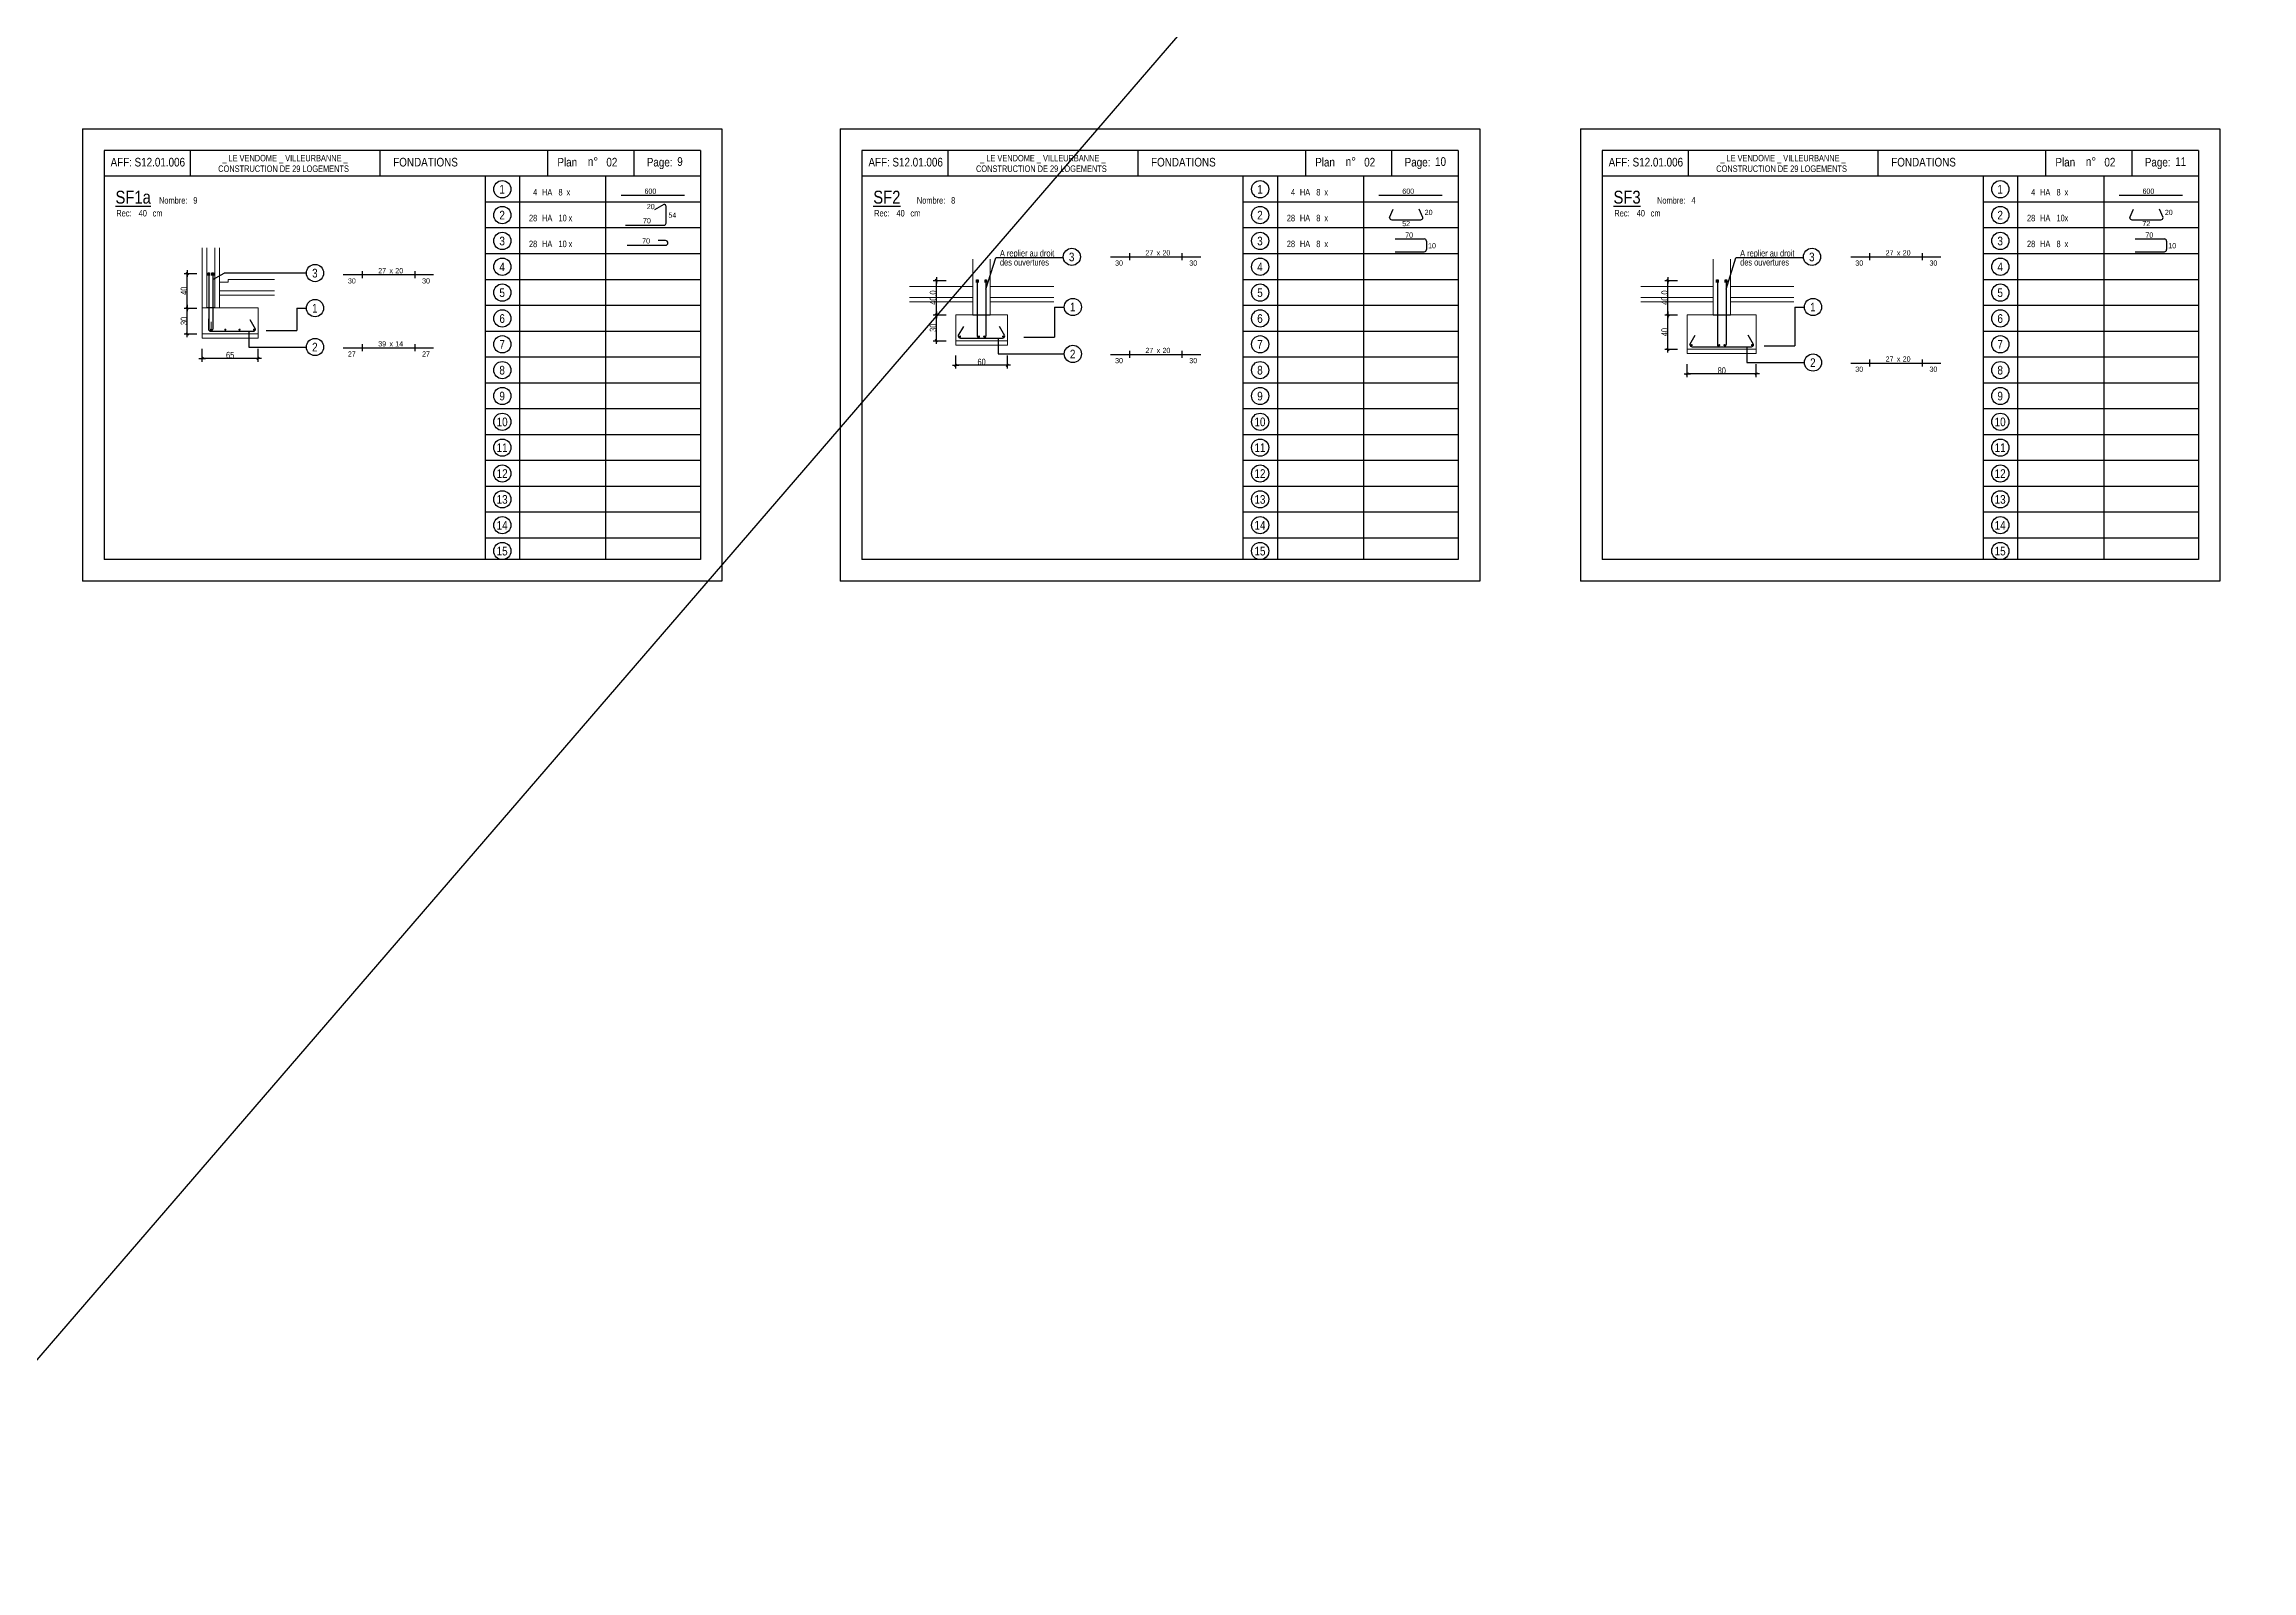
# Model space of a CAD drawing. Header units: centimetres. Extents: x 16433 to 114398, y -50094 to -12305.
# Drawn here: x 84904 to 90031, y -26008 to -22463 of the extents above; entities that cross this region are included whole.
import ezdxf
from ezdxf.enums import TextEntityAlignment as Align

# ---------------------------------------------------------------- set-up
doc = ezdxf.new("R2010")
doc.units = ezdxf.units.CM
doc.header["$LTSCALE"] = 0.5
doc.layers.get('DEFPOINTS').update_dxf_attribs({"linetype": 'CONTINUOUS'})
for name, color, linetype in [('01_cote_gen', 4, 'CONTINUOUS'), ('01_fenetres', 171, 'CONTINUOUS'), ('01_linteaux', 2, 'CONTINUOUS'), ('01_texte', 230, 'CONTINUOUS'), ('AA_COTES', 2, 'CONTINUOUS')]:
    doc.layers.add(name, color=color, linetype=linetype)
doc.layers.add('01_sem', color=42, linetype='CONTINUOUS', lineweight=15)
doc.styles.add('STYLE2', font='ARIALN.TTF')
doc.linetypes.add('ZIGZAG', pattern='A,0.00254,-5.08,[131,ltypeshp.shx,S=5.08,R=0,X=-5.08,Y=0],-10.16,[131,ltypeshp.shx,S=5.08,R=180,X=5.08,Y=0],-5.08', length=20.32254)
doc.dimstyles.new('JB25', dxfattribs={"dimscale": 0.1, "dimtxt": 150, "dimasz": 15, "dimexe": 0.1, "dimexo": 0.1, "dimgap": 0.09, "dimtad": 1, "dimdec": 1, "dimlfac": 0.5, "dimdsep": 46, "dimtxsty": 'STYLE2', "dimblk1": 'BOND_G', "dimblk2": 'BOND_D', "dimsah": 1, "dimcen": 1.5, "dimdle": 0.01, "dimse1": 1, "dimse2": 1, "dimclrd": 4, "dimclre": 2, "dimclrt": 6, "dimazin": 2, "dimtfac": 2.333333, "dimtdec": 1, "dimtix": 1, "dimtmove": 2, "dimatfit": 3, "dimldrblk": 'BOND_G', "dimfxl": 1, "dimtolj": 1, "dimtzin": 0, "dimarcsym": 0})

# ---------------------------------------------------------------- blocks, each defined once
blk = doc.blocks.new('BOND_G')
at = {"layer": 'AA_COTES', "color": 0}
for p, q in [((5, 0), (-5, 0)), ((1.8, 1.8), (-1.8, -1.8)), ((0, -5), (0, 15))]:
    blk.add_line(p, q, dxfattribs=at)
blk = doc.blocks.new('BOND_D')
at = {"layer": 'AA_COTES', "color": 0}
for p, q in [((5, 0), (-5, 0)), ((-1.8, -1.8), (1.8, 1.8)), ((0, 5), (0, -15))]:
    blk.add_line(p, q, dxfattribs=at)
blk = doc.blocks.new('*D4363')
at = {"layer": '01_cote_gen', "color": 4, "linetype": 'Continuous', "lineweight": -2, "transparency": 16777216}
blk.add_line((85236.2, -23134.4), (85236.2, -23077.4), dxfattribs=at)
at = {"layer": 'DEFPOINTS', "color": 0, "linetype": 'Continuous'}
for p in [(85214.5, -23075.9), (85236.2, -23075.9), (85199.5, -23135.9)]:
    blk.add_point(p, dxfattribs=at)
at = {"layer": '01_cote_gen', "color": 4, "linetype": 'Continuous', "lineweight": -2, "transparency": 16777216, "xscale": 1.5, "yscale": 1.5, "zscale": 1.5}
for name, p, rotation in [('BOND_D', (85236.2, -23075.9), 90), ('BOND_G', (85236.2, -23135.9), 270)]:
    blk.add_blockref(name, p, dxfattribs=dict(at, rotation=rotation))
at = {"layer": '01_cote_gen', "color": 6, "linetype": 'Continuous', "lineweight": 0, "transparency": 16777216, "insert": (85228.5, -23105.9), "char_height": 15, "attachment_point": 5, "rotation": 90, "style": 'STYLE2'}
blk.add_mtext('\\A1;30', dxfattribs=at)
blk = doc.blocks.new('*D4364')
at = {"layer": '01_cote_gen', "color": 4, "linetype": 'Continuous', "lineweight": -2, "transparency": 16777216}
blk.add_line((85399.3, -23193), (85272.3, -23193), dxfattribs=at)
at = {"layer": 'DEFPOINTS', "color": 0, "linetype": 'Continuous'}
for p in [(85270.8, -23124.9), (85400.8, -23124.9), (85270.8, -23193)]:
    blk.add_point(p, dxfattribs=at)
at = {"layer": '01_cote_gen', "color": 4, "linetype": 'Continuous', "lineweight": -2, "transparency": 16777216, "xscale": 1.5, "yscale": 1.5, "zscale": 1.5, "rotation": 180}
blk.add_blockref('BOND_D', (85270.8, -23193), dxfattribs=at)
at = {"layer": '01_cote_gen', "color": 4, "linetype": 'Continuous', "lineweight": -2, "transparency": 16777216, "xscale": 1.5, "yscale": 1.5, "zscale": 1.5}
blk.add_blockref('BOND_G', (85400.8, -23193), dxfattribs=at)
at = {"layer": '01_cote_gen', "color": 6, "linetype": 'Continuous', "lineweight": 0, "transparency": 16777216, "insert": (85335.8, -23185.4), "char_height": 15, "attachment_point": 5, "style": 'STYLE2'}
blk.add_mtext('\\A1;65', dxfattribs=at)
blk = doc.blocks.new('*D4365')
at = {"layer": '01_cote_gen', "color": 4, "linetype": 'Continuous', "lineweight": -2, "transparency": 16777216}
blk.add_line((85236.2, -23074.4), (85236.2, -22997.4), dxfattribs=at)
at = {"layer": 'DEFPOINTS', "color": 0, "linetype": 'Continuous'}
for p in [(85236.2, -22995.9), (85280.8, -22995.9), (85310.8, -23075.9)]:
    blk.add_point(p, dxfattribs=at)
at = {"layer": '01_cote_gen', "color": 4, "linetype": 'Continuous', "lineweight": -2, "transparency": 16777216, "xscale": 1.5, "yscale": 1.5, "zscale": 1.5}
for name, p, rotation in [('BOND_D', (85236.2, -22995.9), 90), ('BOND_G', (85236.2, -23075.9), 270)]:
    blk.add_blockref(name, p, dxfattribs=dict(at, rotation=rotation))
at = {"layer": '01_cote_gen', "color": 6, "linetype": 'Continuous', "lineweight": 0, "transparency": 16777216, "insert": (85228.5, -23035.9), "char_height": 15, "attachment_point": 5, "rotation": 90, "style": 'STYLE2'}
blk.add_mtext('\\A1;40', dxfattribs=at)
blk = doc.blocks.new('*D4366')
at = {"layer": '01_cote_gen', "color": 4, "linetype": 'Continuous', "lineweight": -2, "transparency": 16777216}
blk.add_line((86976, -23150.3), (86976, -23093.3), dxfattribs=at)
at = {"layer": 'DEFPOINTS', "color": 0, "linetype": 'Continuous'}
for p in [(86976, -23091.8), (87040.5, -23091.8), (87025.5, -23151.8)]:
    blk.add_point(p, dxfattribs=at)
at = {"layer": '01_cote_gen', "color": 4, "linetype": 'Continuous', "lineweight": -2, "transparency": 16777216, "xscale": 1.5, "yscale": 1.5, "zscale": 1.5}
for name, p, rotation in [('BOND_D', (86976, -23091.8), 90), ('BOND_G', (86976, -23151.8), 270)]:
    blk.add_blockref(name, p, dxfattribs=dict(at, rotation=rotation))
at = {"layer": '01_cote_gen', "color": 6, "linetype": 'Continuous', "lineweight": 0, "transparency": 16777216, "insert": (86968.3, -23121.8), "char_height": 15, "attachment_point": 5, "rotation": 90, "style": 'STYLE2'}
blk.add_mtext('\\A1;30', dxfattribs=at)
blk = doc.blocks.new('*D4367')
at = {"layer": '01_cote_gen', "color": 4, "linetype": 'Continuous', "lineweight": -2, "transparency": 16777216}
blk.add_line((87139.4, -23209), (87022.4, -23209), dxfattribs=at)
at = {"layer": 'DEFPOINTS', "color": 0, "linetype": 'Continuous'}
for p in [(87020.9, -23140.8), (87140.9, -23140.8), (87020.9, -23209)]:
    blk.add_point(p, dxfattribs=at)
at = {"layer": '01_cote_gen', "color": 4, "linetype": 'Continuous', "lineweight": -2, "transparency": 16777216, "xscale": 1.5, "yscale": 1.5, "zscale": 1.5, "rotation": 180}
blk.add_blockref('BOND_D', (87020.9, -23209), dxfattribs=at)
at = {"layer": '01_cote_gen', "color": 4, "linetype": 'Continuous', "lineweight": -2, "transparency": 16777216, "xscale": 1.5, "yscale": 1.5, "zscale": 1.5}
blk.add_blockref('BOND_G', (87140.9, -23209), dxfattribs=at)
at = {"layer": '01_cote_gen', "color": 6, "linetype": 'Continuous', "lineweight": 0, "transparency": 16777216, "insert": (87080.9, -23201.3), "char_height": 15, "attachment_point": 5, "style": 'STYLE2'}
blk.add_mtext('\\A1;60', dxfattribs=at)
blk = doc.blocks.new('*D4358')
at = {"layer": '01_sem', "color": 4, "linetype": 'Continuous', "lineweight": -2, "transparency": 16777216}
blk.add_line((86976, -23090.3), (86976, -23013.3), dxfattribs=at)
at = {"layer": 'DEFPOINTS', "color": 0, "linetype": 'Continuous'}
for p in [(86976, -23011.8), (87070.9, -23011.8), (87020.9, -23091.8)]:
    blk.add_point(p, dxfattribs=at)
at = {"layer": '01_sem', "color": 4, "linetype": 'Continuous', "lineweight": -2, "transparency": 16777216, "xscale": 1.5, "yscale": 1.5, "zscale": 1.5}
for name, p, rotation in [('BOND_D', (86976, -23011.8), 90), ('BOND_G', (86976, -23091.8), 270)]:
    blk.add_blockref(name, p, dxfattribs=dict(at, rotation=rotation))
at = {"layer": '01_sem', "color": 6, "linetype": 'Continuous', "lineweight": 0, "transparency": 16777216, "insert": (86968.3, -23051.8), "char_height": 15, "attachment_point": 5, "rotation": 90, "style": 'STYLE2'}
blk.add_mtext('\\A1;40.0', dxfattribs=at)
blk = doc.blocks.new('*D4359')
at = {"layer": '01_cote_gen', "color": 4, "linetype": 'Continuous', "lineweight": -2, "transparency": 16777216}
blk.add_line((88675, -23170.3), (88675, -23093.3), dxfattribs=at)
at = {"layer": 'DEFPOINTS', "color": 0, "linetype": 'Continuous'}
for p in [(88675, -23091.8), (88739.5, -23091.8), (88724.5, -23171.8)]:
    blk.add_point(p, dxfattribs=at)
at = {"layer": '01_cote_gen', "color": 4, "linetype": 'Continuous', "lineweight": -2, "transparency": 16777216, "xscale": 1.5, "yscale": 1.5, "zscale": 1.5}
for name, p, rotation in [('BOND_D', (88675, -23091.8), 90), ('BOND_G', (88675, -23171.8), 270)]:
    blk.add_blockref(name, p, dxfattribs=dict(at, rotation=rotation))
at = {"layer": '01_cote_gen', "color": 6, "linetype": 'Continuous', "lineweight": 0, "transparency": 16777216, "insert": (88667.3, -23131.8), "char_height": 15, "attachment_point": 5, "rotation": 90, "style": 'STYLE2'}
blk.add_mtext('\\A1;40', dxfattribs=at)
blk = doc.blocks.new('*D4360')
at = {"layer": '01_cote_gen', "color": 4, "linetype": 'Continuous', "lineweight": -2, "transparency": 16777216}
blk.add_line((88878.4, -23229), (88721.4, -23229), dxfattribs=at)
at = {"layer": 'DEFPOINTS', "color": 0, "linetype": 'Continuous'}
for p in [(88719.9, -23160.8), (88879.9, -23160.8), (88719.9, -23229)]:
    blk.add_point(p, dxfattribs=at)
at = {"layer": '01_cote_gen', "color": 4, "linetype": 'Continuous', "lineweight": -2, "transparency": 16777216, "xscale": 1.5, "yscale": 1.5, "zscale": 1.5, "rotation": 180}
blk.add_blockref('BOND_D', (88719.9, -23229), dxfattribs=at)
at = {"layer": '01_cote_gen', "color": 4, "linetype": 'Continuous', "lineweight": -2, "transparency": 16777216, "xscale": 1.5, "yscale": 1.5, "zscale": 1.5}
blk.add_blockref('BOND_G', (88879.9, -23229), dxfattribs=at)
at = {"layer": '01_cote_gen', "color": 6, "linetype": 'Continuous', "lineweight": 0, "transparency": 16777216, "insert": (88799.9, -23221.3), "char_height": 15, "attachment_point": 5, "style": 'STYLE2'}
blk.add_mtext('\\A1;80', dxfattribs=at)
blk = doc.blocks.new('*D4361')
at = {"layer": '01_sem', "color": 4, "linetype": 'Continuous', "lineweight": -2, "transparency": 16777216}
blk.add_line((88675, -23090.3), (88675, -23013.3), dxfattribs=at)
at = {"layer": 'DEFPOINTS', "color": 0, "linetype": 'Continuous'}
for p in [(88675, -23011.8), (88789.9, -23011.8), (88719.9, -23091.8)]:
    blk.add_point(p, dxfattribs=at)
at = {"layer": '01_sem', "color": 4, "linetype": 'Continuous', "lineweight": -2, "transparency": 16777216, "xscale": 1.5, "yscale": 1.5, "zscale": 1.5}
for name, p, rotation in [('BOND_D', (88675, -23011.8), 90), ('BOND_G', (88675, -23091.8), 270)]:
    blk.add_blockref(name, p, dxfattribs=dict(at, rotation=rotation))
at = {"layer": '01_sem', "color": 6, "linetype": 'Continuous', "lineweight": 0, "transparency": 16777216, "insert": (88667.3, -23051.8), "char_height": 15, "attachment_point": 5, "rotation": 90, "style": 'STYLE2'}
blk.add_mtext('\\A1;40.0', dxfattribs=at)

msp = doc.modelspace()

# ---------------------------------------------------------------- linework, layer by layer
at = {"layer": '01_cote_gen', "ltscale": 2}
msp.add_line((81410, -29553), (94408.5, -14471), dxfattribs=at)
at = {"layer": '01_fenetres', "ltscale": 30}
for p, q in [((86427.875, -22710.106), (85042.875, -22710.106)), ((85042.875, -22710.106), (85042.875, -23660.106)), ((85042.875, -22710.106), (85042.875, -23660.106)), ((85042.875, -22710.106), (85042.875, -23660.106)), ((85242.875, -22710.106), (85242.875, -22770.106)), ((85683.548, -22710.106), (85683.548, -22770.106)), ((86073.743, -22770.106), (86073.743, -22710.106)), ((86273.743, -22770.106), (86273.743, -22710.106)), ((86427.875, -22710.106), (86427.875, -23660.106)), ((88187.885, -22710.106), (86802.885, -22710.106)), ((86802.885, -22710.106), (86802.885, -23660.106)), ((86802.885, -22710.106), (86802.885, -23660.106)), ((86802.885, -22710.106), (86802.885, -23660.106)), ((87002.885, -22710.106), (87002.885, -22770.106)), ((87443.558, -22710.106), (87443.558, -22770.106)), ((87833.753, -22770.106), (87833.753, -22710.106)), ((88033.753, -22770.106), (88033.753, -22710.106)), ((88187.885, -22710.106), (88187.885, -23660.106)), ((89906.938, -22710.106), (88521.938, -22710.106)), ((88521.938, -22710.106), (88521.938, -23660.106)), ((88521.938, -22710.106), (88521.938, -23660.106)), ((88521.938, -22710.106), (88521.938, -23660.106)), ((88721.938, -22710.106), (88721.938, -22770.106)), ((89162.611, -22710.106), (89162.611, -22770.106)), ((89552.806, -22770.106), (89552.806, -22710.106)), ((89752.806, -22770.106), (89752.806, -22710.106)), ((89906.938, -22710.106), (89906.938, -23660.106)), ((86427.875, -22770.106), (85042.875, -22770.106)), ((88187.885, -22770.106), (86802.885, -22770.106)), ((89906.938, -22770.106), (88521.938, -22770.106)), ((86427.875, -23660.106), (85042.875, -23660.106)), ((88187.885, -23660.106), (86802.885, -23660.106)), ((89906.938, -23660.106), (88521.938, -23660.106))]:
    msp.add_line(p, q, dxfattribs=at)
at = {"layer": '01_linteaux', "linetype": 'Continuous'}
for p, q in [((86243.729, -22814.178), (86390.841, -22814.178)), ((88003.739, -22814.178), (88150.851, -22814.178)), ((89722.792, -22814.178), (89869.903, -22814.178)), ((86343.128, -22835.235), (86321.477, -22847.735)), ((86348.128, -22878.555), (86348.128, -22840.235)), ((88028.391, -22865.885), (88037.086, -22846.66)), ((88105.975, -22865.885), (88097.28, -22846.66)), ((89747.444, -22865.885), (89756.139, -22846.66)), ((89825.027, -22865.885), (89816.332, -22846.66)), ((86253.891, -22883.555), (86343.128, -22883.555)), ((88033.391, -22870.885), (88100.975, -22870.885)), ((88041.335, -22915.585), (88108.918, -22915.585)), ((89752.444, -22870.885), (89820.027, -22870.885)), ((89760.387, -22915.585), (89827.971, -22915.585)), ((86257.635, -22930.313), (86346.872, -22930.313)), ((86346.872, -22919.31), (86329.872, -22919.31)), ((88041.335, -22945.196), (88108.918, -22945.196)), ((88113.918, -22920.585), (88113.918, -22940.196)), ((89760.387, -22945.196), (89827.971, -22945.196)), ((89832.971, -22920.585), (89832.971, -22940.196)), ((85286.263, -22995.851), (85286.263, -23124.851)), ((85295.363, -22995.851), (85295.363, -23124.851)), ((87070.854, -23011.807), (87070.854, -23140.807)), ((87090.854, -23011.807), (87090.854, -23140.807)), ((88789.907, -23011.807), (88789.907, -23160.807)), ((88809.907, -23011.807), (88809.907, -23160.807)), ((85285.363, -23101.099), (85285.363, -23124.851)), ((85394.844, -23124.851), (85382.344, -23103.2)), ((87026.854, -23140.807), (87039.354, -23119.156)), ((87134.854, -23140.807), (87122.354, -23119.156)), ((85291.263, -23129.851), (85389.844, -23129.851)), ((87031.854, -23145.807), (87129.854, -23145.807)), ((88725.907, -23160.807), (88738.407, -23139.156)), ((88730.907, -23165.807), (88868.907, -23165.807)), ((88873.907, -23160.807), (88861.407, -23139.156))]:
    msp.add_line(p, q, dxfattribs=at)
for centre, radius, start, end in [((86343.128, -22840.235), 5, 0, 90), ((88033.391, -22865.885), 5, 180, 270), ((88100.975, -22865.885), 5, 270, 0), ((89752.444, -22865.885), 5, 180, 270), ((89820.027, -22865.885), 5, 270, 0), ((86343.128, -22878.555), 5, 270, 0), ((88108.918, -22920.585), 5, 0, 90), ((89827.971, -22920.585), 5, 0, 90), ((86346.872, -22924.812), 5.502, 270, 90), ((88108.918, -22940.196), 5, 270, 0), ((89827.971, -22940.196), 5, 270, 0), ((85290.363, -23124.851), 5, 180, 270), ((85291.263, -23124.851), 5, 180, 270), ((85290.363, -23124.851), 5, 270, 0), ((85389.844, -23124.851), 5, 270, 0), ((87031.854, -23140.807), 5, 180, 270), ((87075.854, -23140.807), 5, 180, 270), ((87085.854, -23140.807), 5, 270, 0), ((87129.854, -23140.807), 5, 270, 0), ((88730.907, -23160.807), 5, 180, 270), ((88794.907, -23160.807), 5, 180, 270), ((88804.907, -23160.807), 5, 270, 0), ((88868.907, -23160.807), 5, 270, 0)]:
    msp.add_arc(centre, radius, start, end, dxfattribs=at)
at = {"layer": '01_sem', "lineweight": 0, "ltscale": 7}
for p, q in [((85270.844, -22936.237), (85270.844, -23045.851)), ((85281.844, -22936.237), (85281.844, -23075.851)), ((85299.844, -22936.237), (85299.844, -23075.851)), ((85310.844, -22936.237), (85310.844, -23075.851)), ((87060.854, -22962.87), (87060.854, -23091.807)), ((87100.854, -22962.87), (87100.854, -23091.807)), ((88779.907, -22962.87), (88779.907, -23091.807)), ((88819.907, -22962.87), (88819.907, -23091.807)), ((85310.844, -23015.851), (85330.844, -23015.851)), ((85330.844, -23009.851), (85439.042, -23009.851)), ((85330.844, -23009.851), (85330.844, -23015.851)), ((85270.844, -23045.851), (85270.844, -23145.851)), ((85310.844, -23035.851), (85439.042, -23035.851)), ((85310.844, -23045.851), (85439.042, -23045.851)), ((87060.854, -23025.807), (86913.314, -23025.807)), ((87060.854, -23051.807), (86913.314, -23051.807)), ((87060.854, -23061.807), (86913.314, -23061.807)), ((87100.854, -23025.807), (87248.395, -23025.807)), ((87100.854, -23051.807), (87248.395, -23051.807)), ((87100.854, -23061.807), (87248.395, -23061.807)), ((88779.907, -23025.807), (88612.366, -23025.807)), ((88779.907, -23051.807), (88612.366, -23051.807)), ((88779.907, -23061.807), (88612.366, -23061.807)), ((88819.907, -23025.807), (88967.447, -23025.807)), ((88819.907, -23051.807), (88967.447, -23051.807)), ((88819.907, -23061.807), (88967.447, -23061.807)), ((85400.844, -23075.851), (85400.844, -23145.851)), ((87020.854, -23091.807), (87020.854, -23161.807)), ((87140.854, -23091.807), (87140.854, -23161.807)), ((88719.907, -23091.807), (88719.907, -23181.807)), ((88879.907, -23091.807), (88879.907, -23181.807)), ((85270.844, -23135.851), (85400.844, -23135.851)), ((85270.844, -23145.851), (85400.844, -23145.851)), ((87020.854, -23151.807), (87140.854, -23151.807)), ((87020.854, -23161.807), (87140.854, -23161.807)), ((88719.907, -23171.807), (88879.907, -23171.807)), ((88719.907, -23181.807), (88879.907, -23181.807))]:
    msp.add_line(p, q, dxfattribs=at)
at = {"layer": '01_sem', "linetype": 'Continuous', "lineweight": 0}
for p, q in [((85281.844, -23075.851), (85270.844, -23075.851)), ((85291.542, -23126.228), (85291.542, -23107.783)), ((85299.844, -23075.851), (85400.844, -23075.851)), ((87020.854, -23091.807), (87060.854, -23091.807)), ((87100.854, -23091.807), (87140.854, -23091.807)), ((88719.907, -23091.807), (88779.907, -23091.807)), ((88819.907, -23091.807), (88879.907, -23091.807))]:
    msp.add_line(p, q, dxfattribs=at)
at = {"layer": '01_texte', "ltscale": 30}
for p, q in [((84992.875, -22660.106), (84992.875, -23710.106)), ((84992.875, -22660.106), (86477.875, -22660.106)), ((86477.875, -22660.106), (86477.875, -23710.106)), ((86477.875, -22660.106), (86477.875, -23710.106)), ((86752.885, -22660.106), (86752.885, -23710.106)), ((86752.885, -22660.106), (88237.885, -22660.106)), ((88237.885, -22660.106), (88237.885, -23710.106)), ((88237.885, -22660.106), (88237.885, -23710.106)), ((88471.938, -22660.106), (88471.938, -23710.106)), ((88471.938, -22660.106), (89956.938, -22660.106)), ((89956.938, -22660.106), (89956.938, -23710.106)), ((89956.938, -22660.106), (89956.938, -23710.106)), ((85927.875, -22770.106), (85927.875, -23660.106)), ((86007.875, -22770.106), (86007.875, -23660.106)), ((86207.875, -22770.106), (86207.875, -23660.106)), ((87687.885, -22770.106), (87687.885, -23660.106)), ((87767.885, -22770.106), (87767.885, -23660.106)), ((87967.885, -22770.106), (87967.885, -23660.106)), ((89406.938, -22770.106), (89406.938, -23660.106)), ((89486.938, -22770.106), (89486.938, -23660.106)), ((89686.938, -22770.106), (89686.938, -23660.106)), ((86427.875, -22830.106), (85927.875, -22830.106)), ((88187.885, -22830.106), (87687.885, -22830.106)), ((89906.938, -22830.106), (89406.938, -22830.106)), ((86427.875, -22890.106), (85927.875, -22890.106)), ((88187.885, -22890.106), (87687.885, -22890.106)), ((89906.938, -22890.106), (89406.938, -22890.106)), ((86427.875, -22950.106), (85927.875, -22950.106)), ((88187.885, -22950.106), (87687.885, -22950.106)), ((89906.938, -22950.106), (89406.938, -22950.106)), ((85284.416, -23000.767), (85284.416, -22994.502)), ((85284.416, -22994.502), (85288.154, -22994.502)), ((85288.154, -22994.502), (85288.154, -23000.767)), ((85293.494, -23000.767), (85293.494, -22994.502)), ((85293.494, -22994.502), (85297.232, -22994.502)), ((85297.232, -22994.502), (85297.232, -23000.767)), ((86427.875, -23010.106), (85927.875, -23010.106)), ((87069.008, -23016.723), (87069.008, -23010.458)), ((87069.008, -23010.458), (87072.746, -23010.458)), ((87072.746, -23010.458), (87072.746, -23016.723)), ((87089.008, -23016.723), (87089.008, -23010.458)), ((87089.008, -23010.458), (87092.746, -23010.458)), ((87092.746, -23010.458), (87092.746, -23016.723)), ((88187.885, -23010.106), (87687.885, -23010.106)), ((88788.06, -23016.723), (88788.06, -23010.458)), ((88788.06, -23010.458), (88791.798, -23010.458)), ((88791.798, -23010.458), (88791.798, -23016.723)), ((88808.06, -23016.723), (88808.06, -23010.458)), ((88808.06, -23010.458), (88811.798, -23010.458)), ((88811.798, -23010.458), (88811.798, -23016.723)), ((89906.938, -23010.106), (89406.938, -23010.106)), ((86427.875, -23070.106), (85927.875, -23070.106)), ((88187.885, -23070.106), (87687.885, -23070.106)), ((89906.938, -23070.106), (89406.938, -23070.106)), ((86427.875, -23130.106), (85927.875, -23130.106)), ((88187.885, -23130.106), (87687.885, -23130.106)), ((89906.938, -23130.106), (89406.938, -23130.106)), ((86427.875, -23190.106), (85927.875, -23190.106)), ((88187.885, -23190.106), (87687.885, -23190.106)), ((89906.938, -23190.106), (89406.938, -23190.106)), ((86427.875, -23250.106), (85927.875, -23250.106)), ((88187.885, -23250.106), (87687.885, -23250.106)), ((89906.938, -23250.106), (89406.938, -23250.106)), ((86427.875, -23310.106), (85927.875, -23310.106)), ((88187.885, -23310.106), (87687.885, -23310.106)), ((89906.938, -23310.106), (89406.938, -23310.106)), ((86427.875, -23370.106), (85927.875, -23370.106)), ((88187.885, -23370.106), (87687.885, -23370.106)), ((89906.938, -23370.106), (89406.938, -23370.106)), ((86427.875, -23430.106), (85927.875, -23430.106)), ((88187.885, -23430.106), (87687.885, -23430.106)), ((89906.938, -23430.106), (89406.938, -23430.106)), ((86427.875, -23490.106), (85927.875, -23490.106)), ((88187.885, -23490.106), (87687.885, -23490.106)), ((89906.938, -23490.106), (89406.938, -23490.106)), ((86427.875, -23550.106), (85927.875, -23550.106)), ((88187.885, -23550.106), (87687.885, -23550.106)), ((89906.938, -23550.106), (89406.938, -23550.106)), ((86427.875, -23610.106), (85927.875, -23610.106)), ((88187.885, -23610.106), (87687.885, -23610.106)), ((89906.938, -23610.106), (89406.938, -23610.106)), ((86477.875, -23710.106), (84992.875, -23710.106)), ((88237.885, -23710.106), (86752.885, -23710.106)), ((89956.938, -23710.106), (88471.938, -23710.106))]:
    msp.add_line(p, q, dxfattribs=at)
at = {"layer": '01_texte', "linetype": 'Continuous'}
for p, q in [((87090.854, -23032.185), (87113.688, -22959.124)), ((87270.615, -22959.124), (87113.688, -22959.124)), ((87380.413, -22957.065), (87590.048, -22957.065)), ((87424.235, -22948.932), (87424.235, -22964.875)), ((87546.226, -22948.932), (87546.226, -22964.875)), ((88809.907, -23032.185), (88832.741, -22959.124)), ((88989.668, -22959.124), (88832.741, -22959.124)), ((89099.466, -22957.065), (89309.1, -22957.065)), ((89143.288, -22948.932), (89143.288, -22964.875)), ((89265.279, -22948.932), (89265.279, -22964.875)), ((85295.363, -23009.774), (85321.701, -22994.744)), ((85512.93, -22994.744), (85321.701, -22994.744)), ((85598.638, -22998.457), (85808.272, -22998.457)), ((85642.459, -22990.324), (85642.459, -23006.267)), ((85764.451, -22990.324), (85764.451, -23006.267)), ((85490.636, -23076.104), (85512.93, -23076.104)), ((85490.636, -23076.104), (85490.636, -23127.757)), ((87250.646, -23073.626), (87272.94, -23073.626)), ((87250.646, -23073.626), (87250.646, -23143.713)), ((88969.698, -23073.626), (88991.992, -23073.626)), ((88969.698, -23073.626), (88969.698, -23163.713)), ((85379.436, -23129.851), (85379.436, -23166.545)), ((85379.436, -23166.545), (85512.93, -23166.545)), ((85419.407, -23127.757), (85490.636, -23127.757)), ((85598.638, -23168.271), (85808.272, -23168.271)), ((85642.459, -23160.138), (85642.459, -23176.081)), ((85764.451, -23160.138), (85764.451, -23176.081)), ((87119.446, -23145.807), (87119.446, -23182.501)), ((87179.417, -23143.713), (87250.646, -23143.713)), ((88858.498, -23165.807), (88858.498, -23202.501)), ((88898.469, -23163.713), (88969.698, -23163.713)), ((87119.446, -23182.501), (87272.94, -23182.501)), ((87380.413, -23183.619), (87590.048, -23183.619)), ((87424.235, -23175.485), (87424.235, -23191.429)), ((87546.226, -23175.485), (87546.226, -23191.429)), ((88858.498, -23202.501), (88991.992, -23202.501)), ((89099.466, -23203.619), (89309.1, -23203.619)), ((89143.288, -23195.485), (89143.288, -23211.429)), ((89265.279, -23195.485), (89265.279, -23211.429))]:
    msp.add_line(p, q, dxfattribs=at)
at = {"layer": '01_texte', "linetype": 'ZIGZAG', "ltscale": 0.5}
for p, q in [((85299.844, -23075.851), (85281.844, -23075.851)), ((87060.854, -23091.807), (87100.854, -23091.807)), ((88779.907, -23091.807), (88819.907, -23091.807))]:
    msp.add_line(p, q, dxfattribs=at)
at = {"layer": '01_texte', "const_width": 2.5, "flags": 128}
for points in [[(85290.292, -23126.228, 1), (85292.792, -23126.228, 1)], [(85323.292, -23126.228, 1), (85325.792, -23126.228, 1)], [(85356.292, -23126.228, 1), (85358.792, -23126.228, 1)], [(85389.774, -23126.228, 1), (85392.274, -23126.228, 1)], [(87029.783, -23142.184, 1), (87032.283, -23142.184, 1)], [(87073.783, -23142.184, 1), (87076.283, -23142.184, 1)], [(87085.783, -23142.184, 1), (87088.283, -23142.184, 1)], [(87129.783, -23142.184, 1), (87132.283, -23142.184, 1)], [(88728.836, -23162.184, 1), (88731.336, -23162.184, 1)], [(88792.836, -23162.184, 1), (88795.336, -23162.184, 1)], [(88804.836, -23162.184, 1), (88807.336, -23162.184, 1)], [(88868.836, -23162.184, 1), (88871.336, -23162.184, 1)]]:
    msp.add_lwpolyline(points, format="xyb", close=True, dxfattribs=at)
at = {"layer": '01_texte'}
for centre in [(85967.875, -22800.106), (87727.885, -22800.106), (89446.938, -22800.106), (85967.875, -22860.106), (87727.885, -22860.106), (89446.938, -22860.106), (85967.875, -22920.106), (87727.885, -22920.106), (89446.938, -22920.106), (85967.875, -22980.106), (87290.515, -22957.124), (87727.885, -22980.106), (89009.568, -22957.124), (89446.938, -22980.106), (85532.93, -22994.744), (85967.875, -23040.106), (87727.885, -23040.106), (89446.938, -23040.106), (85532.93, -23076.104), (87292.94, -23073.626), (89011.992, -23073.626), (85967.875, -23100.106), (87727.885, -23100.106), (89446.938, -23100.106), (85532.93, -23166.545), (85967.875, -23160.106), (87292.94, -23182.501), (87727.885, -23160.106), (89446.938, -23160.106), (85967.875, -23220.106), (87727.885, -23220.106), (89011.992, -23202.501), (89446.938, -23220.106), (85967.875, -23280.106), (87727.885, -23280.106), (89446.938, -23280.106), (85967.875, -23340.106), (87727.885, -23340.106), (89446.938, -23340.106), (85967.875, -23400.106), (87727.885, -23400.106), (89446.938, -23400.106), (85967.875, -23460.106), (87727.885, -23460.106), (89446.938, -23460.106), (85967.875, -23520.106), (87727.885, -23520.106), (89446.938, -23520.106), (85967.875, -23580.106), (87727.885, -23580.106), (89446.938, -23580.106), (85967.875, -23640.106), (87727.885, -23640.106), (89446.938, -23640.106)]:
    msp.add_circle(centre, 20, dxfattribs=at)

# ---------------------------------------------------------------- texts
at = {"layer": '01_texte', "style": 'STYLE2'}
for s, height, p in [('AFF:', 20, (85058.171, -22747.257)), ('S12.01.006', 20, (85113.835, -22747.257)), ('CONSTRUCTION DE 29 LOGEMENTS', 15, (85308.054, -22759.89)), ('_ LE VENDOME _ VILLEURBANNE _', 15, (85317.572, -22735.39)), ('FONDATIONS', 20, (85714.493, -22747.257)), ('Plan', 20, (86095.788, -22747.257)), ('n%%D', 20, (86166.473, -22745.815)), ('  02', 20, (86196.816, -22747.257)), ('Page:', 20, (86303.457, -22747.257)), ('9', 20, (86374.142, -22745.815)), ('AFF:', 20, (86818.181, -22747.257)), ('S12.01.006', 20, (86873.845, -22747.257)), ('CONSTRUCTION DE 29 LOGEMENTS', 15, (87068.064, -22759.89)), ('_ LE VENDOME _ VILLEURBANNE _', 15, (87077.582, -22735.39)), ('FONDATIONS', 20, (87474.503, -22747.257)), ('Plan', 20, (87855.798, -22747.257)), ('n%%D', 20, (87926.483, -22745.815)), ('  02', 20, (87956.826, -22747.257)), ('Page:', 20, (88063.467, -22747.257)), ('10', 20, (88134.152, -22745.815)), ('AFF:', 20, (88537.234, -22747.257)), ('S12.01.006', 20, (88592.898, -22747.257)), ('CONSTRUCTION DE 29 LOGEMENTS', 15, (88787.117, -22759.89)), ('_ LE VENDOME _ VILLEURBANNE _', 15, (88796.635, -22735.39)), ('FONDATIONS', 20, (89193.556, -22747.257)), ('Plan', 20, (89574.851, -22747.257)), ('n%%D', 20, (89645.536, -22745.815)), ('  02', 20, (89675.879, -22747.257)), ('Page:', 20, (89782.52, -22747.257)), ('11', 20, (89853.205, -22745.815)), ('%%USF1a', 30, (85069.453, -22833.497)), ('HA', 15, (86060.166, -22814.508)), ('8', 15, (86098.335, -22814.508)), ('600', 12, (86298.112, -22810.688)), ('%%USF2', 30, (86829.462, -22833.497)), ('HA', 15, (87820.176, -22814.508)), ('8', 15, (87858.345, -22814.508)), ('600', 12, (88058.122, -22810.688)), ('%%USF3', 30, (88548.515, -22833.497)), ('HA', 15, (89539.229, -22814.508)), ('8', 15, (89577.397, -22814.508)), ('600', 12, (89777.175, -22810.688)), ('Rec:', 15, (85071.507, -22863.279)), ('cm', 15, (85155.753, -22863.279)), ('Nombre:', 15, (85170.651, -22833.497)), ('9', 15, (85250.274, -22833.497)), ('HA', 15, (86060.166, -22874.508)), ('10', 15, (86098.335, -22874.508)), ('70', 12, (86294.533, -22879.22)), ('20', 12, (86303.561, -22846.284)), ('54', 12, (86353.685, -22866.245)), ('Rec:', 15, (86831.517, -22863.279)), ('cm', 15, (86915.763, -22863.279)), ('Nombre:', 15, (86930.661, -22833.497)), ('8', 15, (87010.283, -22833.497)), ('HA', 15, (87820.176, -22874.508)), ('8', 15, (87858.345, -22874.508)), ('20', 12, (88109.961, -22859.93)), ('Rec:', 15, (88550.57, -22863.279)), ('cm', 15, (88634.816, -22863.279)), ('Nombre:', 15, (88649.713, -22833.497)), ('4', 15, (88729.336, -22833.497)), ('HA', 15, (89539.229, -22874.508)), ('10', 15, (89577.397, -22874.508)), ('20', 12, (89829.013, -22859.93)), ('70', 12, (86292.701, -22925.978)), ('52', 12, (88057.76, -22885.776)), ('70', 12, (88064.78, -22912.535)), ('72', 12, (89776.813, -22885.776)), ('70', 12, (89783.832, -22912.535)), ('HA', 15, (86060.166, -22934.508)), ('10', 15, (86098.335, -22934.508)), ('A replier au droit', 15, (87123.661, -22956.218)), ('des ouvertures', 15, (87123.661, -22977.218)), ('30', 12, (87391.04, -22977.482)), ('x ', 12, (87487.537, -22953.829)), ('20', 12, (87501.086, -22953.829)), ('30', 12, (87563.331, -22977.482)), ('HA', 15, (87820.176, -22934.508)), ('8', 15, (87858.345, -22934.508)), ('10', 12, (88117.904, -22937.242)), ('A replier au droit', 15, (88842.713, -22956.218)), ('des ouvertures', 15, (88842.713, -22977.218)), ('30', 12, (89110.093, -22977.482)), ('x ', 12, (89206.59, -22953.829)), ('20', 12, (89220.139, -22953.829)), ('30', 12, (89282.383, -22977.482)), ('HA', 15, (89539.229, -22934.508)), ('8', 15, (89577.397, -22934.508)), ('10', 12, (89836.957, -22937.242)), ('30', 12, (85609.264, -23018.874)), ('x ', 12, (85705.762, -22995.221)), ('20', 12, (85719.311, -22995.221)), ('30', 12, (85781.555, -23018.874)), ('x ', 12, (85705.762, -23165.035)), ('14', 12, (85719.311, -23165.035)), ('x ', 12, (87487.537, -23180.382)), ('20', 12, (87501.086, -23180.382)), ('27', 12, (85609.264, -23188.688)), ('27', 12, (85781.555, -23188.688)), ('30', 12, (87391.04, -23204.035)), ('30', 12, (87563.331, -23204.035)), ('30', 12, (89110.093, -23224.035)), ('x ', 12, (89206.59, -23200.382)), ('20', 12, (89220.139, -23200.382)), ('30', 12, (89282.383, -23224.035))]:
    msp.add_text(s, height=height, dxfattribs=at).set_placement(p)
for s, p in [('1', (85967.472, -22800.332)), ('1', (87727.482, -22800.332)), ('1', (89446.534, -22800.332)), ('2', (85967.472, -22860.332)), ('2', (87727.482, -22860.332)), ('2', (89446.534, -22860.332)), ('3', (85967.472, -22920.332)), ('3', (87727.482, -22920.332)), ('3', (89446.534, -22920.332)), ('3', (87290.111, -22957.35)), ('3', (89009.164, -22957.35)), ('3', (85532.526, -22994.97)), ('4', (85967.472, -22980.332)), ('4', (87727.482, -22980.332)), ('4', (89446.534, -22980.332)), ('1', (85532.526, -23076.33)), ('5', (85967.472, -23040.332)), ('1', (87292.536, -23073.851)), ('5', (87727.482, -23040.332)), ('1', (89011.588, -23073.851)), ('5', (89446.534, -23040.332)), ('6', (85967.472, -23100.332)), ('6', (87727.482, -23100.332)), ('6', (89446.534, -23100.332)), ('2', (85532.526, -23166.77)), ('7', (85967.472, -23160.332)), ('2', (87292.536, -23182.726)), ('7', (87727.482, -23160.332)), ('7', (89446.534, -23160.332)), ('8', (85967.472, -23220.332)), ('8', (87727.482, -23220.332)), ('2', (89011.588, -23202.726)), ('8', (89446.534, -23220.332)), ('9', (85967.472, -23280.332)), ('9', (87727.482, -23280.332)), ('9', (89446.534, -23280.332)), ('10', (85967.472, -23340.332)), ('10', (87727.482, -23340.332)), ('10', (89446.534, -23340.332)), ('11', (85967.472, -23400.332)), ('11', (87727.482, -23400.332)), ('11', (89446.534, -23400.332)), ('12', (85967.472, -23460.332)), ('12', (87727.482, -23460.332)), ('12', (89446.534, -23460.332)), ('13', (85967.472, -23520.332)), ('13', (87727.482, -23520.332)), ('13', (89446.534, -23520.332)), ('14', (85967.472, -23580.332)), ('14', (87727.482, -23580.332)), ('14', (89446.534, -23580.332)), ('15', (85967.472, -23640.332)), ('15', (87727.482, -23640.332)), ('15', (89446.534, -23640.332))]:
    msp.add_text(s, height=20, dxfattribs=at).set_placement(p, align=Align.MIDDLE_CENTER)
for s, height, p in [('4', 15, (86048.965, -22814.508)), ('4', 15, (87808.975, -22814.508)), ('4', 15, (89528.027, -22814.508)), ('40', 15, (85142.397, -22863.279)), ('28', 15, (86048.965, -22874.508)), ('40', 15, (86902.407, -22863.279)), ('28', 15, (87808.975, -22874.508)), ('40', 15, (88621.46, -22863.279)), ('28', 15, (89528.027, -22874.508)), ('28', 15, (86048.965, -22934.508)), ('27', 12, (87479.795, -22953.829)), ('28', 15, (87808.975, -22934.508)), ('27', 12, (89198.848, -22953.829)), ('28', 15, (89528.027, -22934.508)), ('27', 12, (85698.02, -22995.221)), ('39', 12, (85698.02, -23165.035)), ('27', 12, (87479.795, -23180.382)), ('27', 12, (89198.848, -23200.382))]:
    msp.add_text(s, height=height, dxfattribs=at).set_placement(p, align=Align.RIGHT)
for s, p in [('x', (86121.36, -22814.508)), ('x', (87881.37, -22814.508)), ('x', (89600.422, -22814.508)), ('  x', (86121.36, -22874.508)), ('x', (87881.37, -22874.508)), ('x', (89600.422, -22874.508)), ('  x', (86121.36, -22934.508)), ('x', (87881.37, -22934.508)), ('x', (89600.422, -22934.508))]:
    msp.add_text(s, height=15, dxfattribs=at).set_placement(p, align=Align.CENTER)

# ---------------------------------------------------------------- dimensions: what is measured, and where the dimension line sits
at = {"layer": '01_cote_gen', "linetype": 'Continuous', "lineweight": 0}
for base, p1, p2, picture, middle in [((85236.216, -22995.851), (85310.844, -23075.851), (85280.844, -22995.851), '*D4365', (85228.549, -23035.851)), ((85236.216, -23075.851), (85199.537, -23135.851), (85214.537, -23075.851), '*D4363', (85228.549, -23105.851)), ((86975.963, -23091.807), (87025.472, -23151.807), (87040.472, -23091.807), '*D4366', (86968.296, -23121.807)), ((88675.016, -23091.807), (88724.525, -23171.807), (88739.525, -23091.807), '*D4359', (88667.349, -23131.807))]:
    dim = msp.add_linear_dim(base=base, p1=p1, p2=p2, angle=90, dimstyle='JB25', dxfattribs=at)
    dim.commit()
    dim.dimension.update_dxf_attribs({"geometry": picture, "text_midpoint": middle})
for base, p1, p2, picture, middle in [((85270.844, -23193.037), (85400.844, -23124.851), (85270.844, -23124.851), '*D4364', (85335.844, -23185.369)), ((87020.854, -23208.993), (87140.854, -23140.807), (87020.854, -23140.807), '*D4367', (87080.854, -23201.325)), ((88719.907, -23228.993), (88879.907, -23160.807), (88719.907, -23160.807), '*D4360', (88799.907, -23221.325))]:
    dim = msp.add_linear_dim(base=base, p1=p1, p2=p2, dimstyle='JB25', dxfattribs=at)
    dim.commit()
    dim.dimension.update_dxf_attribs({"geometry": picture, "text_midpoint": middle})
at = {"layer": '01_sem', "linetype": 'Continuous', "lineweight": 0}
for base, p1, p2, picture, middle in [((86975.963, -23011.807), (87020.854, -23091.807), (87070.854, -23011.807), '*D4358', (86968.296, -23051.807)), ((88675.016, -23011.807), (88719.907, -23091.807), (88789.907, -23011.807), '*D4361', (88667.349, -23051.807))]:
    dim = msp.add_linear_dim(base=base, p1=p1, p2=p2, angle=90, dimstyle='JB25', override={"dimzin": 0}, dxfattribs=at)
    dim.commit()
    dim.dimension.update_dxf_attribs({"geometry": picture, "text_midpoint": middle})

doc.saveas('drawing.dxf')
